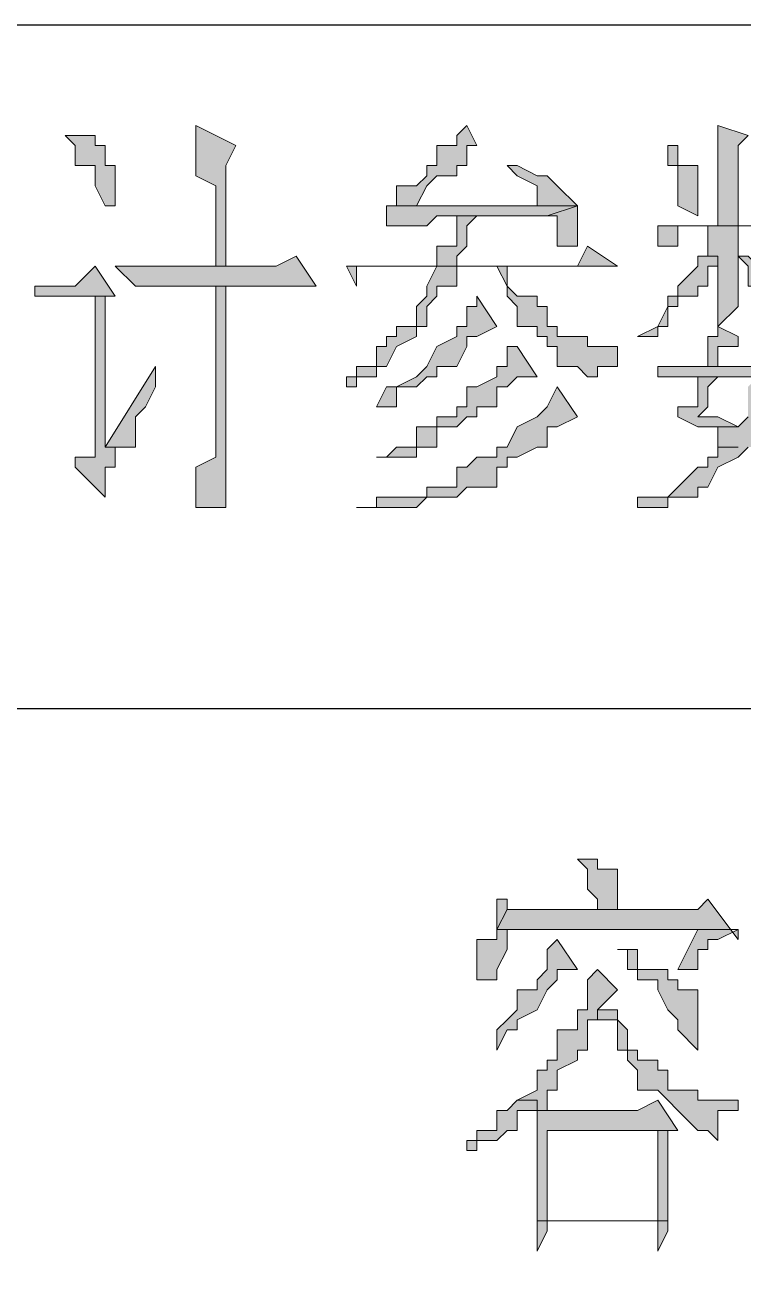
# Model space of a CAD drawing. Header units: millimetres. Extents: x 20 to 821, y 1 to 1134.
# Drawn here: x 570.42 to 583.29, y 1111.27 to 1133.6 of the extents above; entities that cross this region are included whole.
import ezdxf

# ---------------------------------------------------------------- set-up
doc = ezdxf.new("R2010")
doc.units = ezdxf.units.MM
doc.layers.add('1', color=7, linetype='Continuous')

msp = doc.modelspace()

# ---------------------------------------------------------------- hatches: boundary and pattern name
h = msp.add_hatch(color=0)
h.dxf.hatch_style = 2
h.paths.add_polyline_path([(573.48, 1131.801732), (573.48, 1130.901732), (573.84, 1130.721732), (573.84, 1129.281732), (574.02, 1129.281732), (574.02, 1131.081732), (574.2, 1131.441732)])
h = msp.add_hatch(color=0)
h.dxf.hatch_style = 2
h.paths.add_polyline_path([(578.34, 1131.801732), (578.16, 1131.621732), (578.16, 1131.441732), (577.8, 1131.441732), (577.8, 1131.081732), (577.62, 1131.081732), (577.62, 1130.901732), (577.44, 1130.721732), (577.08, 1130.721732), (577.08, 1130.361732), (576.9, 1130.361732), (576.9, 1130.001732), (577.62, 1130.001732), (577.8, 1130.181732), (579.78, 1130.181732), (580.32, 1130.361732), (577.08, 1130.361732), (577.44, 1130.361732), (577.62, 1130.721732), (577.8, 1130.901732), (578.16, 1130.901732), (578.16, 1131.081732), (578.34, 1131.081732), (578.34, 1131.441732), (578.52, 1131.441732)])
h = msp.add_hatch(color=0)
h.dxf.hatch_style = 2
h.paths.add_polyline_path([(582.84, 1131.801732), (582.84, 1130.001732), (583.2, 1130.001732), (583.2, 1131.441732), (583.38, 1131.621732)])
h = msp.add_hatch(color=0)
h.dxf.hatch_style = 2
h.paths.add_polyline_path([(571.14, 1131.621732), (571.32, 1131.441732), (571.32, 1131.081732), (571.68, 1131.081732), (571.68, 1130.721732), (571.86, 1130.361732), (572.04, 1130.361732), (572.04, 1130.721732), (572.04, 1131.081732), (571.86, 1131.081732), (571.86, 1131.441732), (571.68, 1131.441732), (571.68, 1131.621732), (571.32, 1131.621732)])
h = msp.add_hatch(color=0)
h.dxf.hatch_style = 2
h.paths.add_polyline_path([(581.94, 1131.441732), (581.94, 1131.081732), (582.12, 1131.081732), (582.12, 1130.361732), (582.48, 1130.181732), (582.48, 1131.081732), (582.12, 1131.081732), (582.12, 1131.441732)])
h = msp.add_hatch(color=0)
h.dxf.hatch_style = 2
h.paths.add_polyline_path([(579.06, 1131.081732), (579.24, 1130.901732), (579.6, 1130.721732), (579.6, 1130.361732), (579.78, 1130.361732), (577.08, 1130.361732), (580.32, 1130.361732), (579.96, 1130.721732), (579.78, 1130.901732), (579.6, 1130.901732), (579.24, 1131.081732)])
h = msp.add_hatch(color=0)
h.dxf.hatch_style = 2
h.paths.add_polyline_path([(580.32, 1130.361732), (579.78, 1130.181732), (579.96, 1130.181732), (579.96, 1130.001732), (579.96, 1129.641732), (580.32, 1129.641732)])
h = msp.add_hatch(color=0)
h.dxf.hatch_style = 2
h.paths.add_polyline_path([(583.92, 1130.361732), (583.56, 1130.001732), (581.76, 1130.001732), (581.76, 1129.641732), (582.12, 1129.641732), (582.12, 1130.001732), (584.28, 1130.001732)])
h = msp.add_hatch(color=0)
h.dxf.hatch_style = 2
h.paths.add_polyline_path([(578.52, 1130.181732), (578.16, 1130.181732), (578.16, 1130.001732), (578.16, 1129.641732), (577.8, 1129.641732), (577.8, 1129.281732), (578.16, 1129.281732), (578.16, 1129.461732), (578.34, 1129.641732), (578.34, 1130.001732)])
h = msp.add_hatch(color=0)
h.dxf.hatch_style = 2
h.paths.add_polyline_path([(583.2, 1130.001732), (582.66, 1130.001732), (582.66, 1129.641732), (582.66, 1129.461732), (582.84, 1129.461732), (582.84, 1128.201732), (583.2, 1128.561732), (583.2, 1129.461732), (583.38, 1129.461732), (583.2, 1129.461732)])
h = msp.add_hatch(color=0)
h.dxf.hatch_style = 2
h.paths.add_polyline_path([(580.5, 1129.641732), (580.32, 1129.281732), (576.18, 1129.281732), (576.36, 1128.921732), (576.36, 1129.281732), (577.8, 1129.281732), (581.04, 1129.281732)])
h = msp.add_hatch(color=0)
h.dxf.hatch_style = 2
h.paths.add_polyline_path([(575.28, 1129.461732), (574.92, 1129.281732), (572.04, 1129.281732), (572.4, 1128.921732), (575.64, 1128.921732)])
h = msp.add_hatch(color=0)
h.dxf.hatch_style = 2
h.paths.add_polyline_path([(582.66, 1129.461732), (582.48, 1129.461732), (582.48, 1129.281732), (582.12, 1128.921732), (582.12, 1128.741732), (581.94, 1128.741732), (581.94, 1128.561732), (581.76, 1128.201732), (581.4, 1128.021732), (581.76, 1128.021732), (581.76, 1128.201732), (581.94, 1128.201732), (581.94, 1128.561732), (582.12, 1128.561732), (582.12, 1128.741732), (582.48, 1128.741732), (582.48, 1128.921732), (582.66, 1128.921732), (582.66, 1129.281732), (582.84, 1129.281732), (582.84, 1129.461732)])
h = msp.add_hatch(color=0)
h.dxf.hatch_style = 2
h.paths.add_polyline_path([(583.38, 1129.461732), (583.2, 1129.461732), (583.38, 1129.281732), (583.38, 1128.921732), (583.56, 1128.921732), (583.56, 1128.561732), (583.92, 1128.561732), (583.92, 1129.281732), (583.56, 1129.281732)])
h = msp.add_hatch(color=0)
h.dxf.hatch_style = 2
h.paths.add_polyline_path([(571.68, 1129.281732), (571.32, 1128.921732), (570.6, 1128.921732), (570.6, 1128.741732), (572.04, 1128.741732)])
h = msp.add_hatch(color=0)
h.dxf.hatch_style = 2
h.paths.add_polyline_path([(577.8, 1129.281732), (577.62, 1128.921732), (577.62, 1128.741732), (577.44, 1128.561732), (577.44, 1128.201732), (577.08, 1128.201732), (577.08, 1128.021732), (576.9, 1128.021732), (576.9, 1127.841732), (576.72, 1127.841732), (576.72, 1127.481732), (576.36, 1127.481732), (576.36, 1127.301732), (576.18, 1127.301732), (576.18, 1127.121732), (576.36, 1127.121732), (576.36, 1127.301732), (576.72, 1127.301732), (576.72, 1127.481732), (576.9, 1127.481732), (577.08, 1127.841732), (577.44, 1128.021732), (577.44, 1128.201732), (577.62, 1128.201732), (577.62, 1128.561732), (577.8, 1128.741732), (577.8, 1128.921732), (578.16, 1128.921732), (578.16, 1129.281732), (578.88, 1129.281732)])
h = msp.add_hatch(color=0)
h.dxf.hatch_style = 2
h.paths.add_polyline_path([(579.06, 1129.281732), (577.8, 1129.281732), (578.88, 1129.281732), (579.06, 1128.921732), (579.06, 1128.741732), (579.24, 1128.561732), (579.24, 1128.201732), (579.6, 1128.201732), (579.6, 1128.021732), (579.78, 1128.021732), (579.78, 1127.841732), (579.96, 1127.841732), (579.96, 1127.481732), (580.32, 1127.481732), (580.5, 1127.301732), (580.68, 1127.301732), (580.68, 1127.481732), (581.04, 1127.481732), (581.04, 1127.841732), (580.68, 1127.841732), (580.5, 1127.841732), (580.5, 1128.021732), (579.96, 1128.021732), (579.96, 1128.201732), (579.78, 1128.201732), (579.78, 1128.561732), (579.6, 1128.561732), (579.6, 1128.741732), (579.24, 1128.741732), (579.06, 1128.921732)])
h = msp.add_hatch(color=0)
h.dxf.hatch_style = 2
h.paths.add_polyline_path([(574.02, 1128.921732), (573.84, 1128.921732), (573.84, 1126.401732), (573.84, 1125.861732), (573.48, 1125.681732), (573.48, 1124.961732), (574.02, 1124.961732)])
h = msp.add_hatch(color=0)
h.dxf.hatch_style = 2
h.paths.add_polyline_path([(572.04, 1128.741732), (571.68, 1128.741732), (571.68, 1126.401732), (571.68, 1125.861732), (571.32, 1125.861732), (571.32, 1125.681732), (571.86, 1125.141732), (571.86, 1125.681732), (572.04, 1125.681732), (572.04, 1126.041732), (571.86, 1126.041732), (571.86, 1128.741732)])
h = msp.add_hatch(color=0)
h.dxf.hatch_style = 2
h.paths.add_polyline_path([(578.52, 1128.741732), (578.52, 1128.561732), (578.34, 1128.561732), (578.34, 1128.201732), (578.16, 1128.201732), (578.16, 1128.021732), (577.8, 1127.841732), (577.62, 1127.481732), (577.44, 1127.301732), (577.08, 1127.121732), (576.9, 1127.121732), (576.72, 1126.761732), (576.9, 1126.761732), (577.08, 1126.761732), (577.08, 1127.121732), (577.44, 1127.121732), (577.62, 1127.301732), (577.8, 1127.301732), (577.8, 1127.481732), (578.16, 1127.481732), (578.34, 1127.841732), (578.34, 1128.021732), (578.52, 1128.021732), (578.88, 1128.201732)])
h = msp.add_hatch(color=0)
h.dxf.hatch_style = 2
h.paths.add_polyline_path([(582.84, 1128.201732), (582.84, 1128.021732), (582.66, 1128.021732), (582.66, 1127.481732), (582.84, 1127.481732), (582.84, 1127.841732), (583.2, 1127.841732), (583.2, 1128.021732)])
h = msp.add_hatch(color=0)
h.dxf.hatch_style = 2
h.paths.add_polyline_path([(579.24, 1127.841732), (579.06, 1127.841732), (579.06, 1127.481732), (578.88, 1127.481732), (578.88, 1127.301732), (578.52, 1127.121732), (578.34, 1127.121732), (578.34, 1126.761732), (578.16, 1126.761732), (578.16, 1126.581732), (577.8, 1126.581732), (577.8, 1126.401732), (577.44, 1126.401732), (577.44, 1126.041732), (577.08, 1126.041732), (576.9, 1125.861732), (576.72, 1125.861732), (577.44, 1125.861732), (577.44, 1126.041732), (577.8, 1126.041732), (577.8, 1126.401732), (578.16, 1126.401732), (578.34, 1126.581732), (578.52, 1126.581732), (578.52, 1126.761732), (578.88, 1126.761732), (578.88, 1127.121732), (579.06, 1127.121732), (579.24, 1127.301732), (579.6, 1127.301732)])
h = msp.add_hatch(color=0)
h.dxf.hatch_style = 2
h.paths.add_polyline_path([(583.92, 1127.841732), (583.56, 1127.481732), (581.76, 1127.481732), (581.76, 1127.301732), (583.56, 1127.301732), (584.1, 1127.481732)])
h = msp.add_hatch(color=0)
h.dxf.hatch_style = 2
h.paths.add_polyline_path([(572.76, 1127.481732), (571.86, 1126.041732), (572.4, 1126.041732), (572.4, 1126.401732), (572.4, 1126.581732), (572.58, 1126.761732), (572.76, 1127.121732)])
h = msp.add_hatch(color=0)
h.dxf.hatch_style = 2
h.paths.add_polyline_path([(584.1, 1127.481732), (583.56, 1127.301732), (583.38, 1127.121732), (583.38, 1126.581732), (583.2, 1126.401732), (582.66, 1126.401732), (582.84, 1126.401732), (582.84, 1126.041732), (583.2, 1126.041732), (582.84, 1126.041732), (582.84, 1125.861732), (582.66, 1125.861732), (582.66, 1125.681732), (582.48, 1125.681732), (582.12, 1125.321732), (581.94, 1125.141732), (581.4, 1125.141732), (581.4, 1124.961732), (581.94, 1124.961732), (581.94, 1125.141732), (582.48, 1125.141732), (582.48, 1125.321732), (582.66, 1125.321732), (582.84, 1125.681732), (583.2, 1125.861732), (583.38, 1126.041732), (583.92, 1126.041732), (583.56, 1126.041732), (583.56, 1126.401732), (583.38, 1126.401732), (583.56, 1126.401732), (583.56, 1126.581732), (583.56, 1126.761732), (583.92, 1126.761732), (583.92, 1127.301732)])
h = msp.add_hatch(color=0)
h.dxf.hatch_style = 2
h.paths.add_polyline_path([(579.96, 1127.121732), (579.78, 1126.761732), (579.6, 1126.581732), (579.24, 1126.401732), (579.06, 1126.041732), (578.88, 1126.041732), (578.88, 1125.861732), (578.52, 1125.861732), (578.34, 1125.681732), (578.16, 1125.681732), (578.16, 1125.321732), (577.62, 1125.321732), (577.62, 1125.141732), (577.44, 1125.141732), (576.72, 1125.141732), (576.72, 1124.961732), (576.36, 1124.961732), (576.72, 1124.961732), (577.44, 1124.961732), (577.62, 1125.141732), (578.16, 1125.141732), (578.34, 1125.321732), (578.88, 1125.321732), (578.88, 1125.681732), (579.06, 1125.681732), (579.06, 1125.861732), (579.24, 1125.861732), (579.6, 1126.041732), (579.78, 1126.041732), (579.78, 1126.401732), (579.96, 1126.401732), (580.32, 1126.581732)])
h = msp.add_hatch(color=0)
h.dxf.hatch_style = 2
h.paths.add_polyline_path([(582.84, 1127.301732), (582.48, 1127.301732), (582.48, 1127.121732), (582.48, 1126.761732), (582.12, 1126.761732), (582.12, 1126.581732), (582.48, 1126.401732), (583.2, 1126.401732), (582.84, 1126.581732), (582.48, 1126.581732), (582.66, 1126.761732), (582.66, 1127.121732)])
h = msp.add_hatch(color=0)
h.dxf.hatch_style = 2
h.paths.add_polyline_path([(580.32, 1118.661732), (580.5, 1118.481732), (580.5, 1118.121732), (580.68, 1117.941732), (580.68, 1117.761732), (581.04, 1117.761732), (581.04, 1118.481732), (580.68, 1118.481732), (580.68, 1118.661732), (580.5, 1118.661732)])
h = msp.add_hatch(color=0)
h.dxf.hatch_style = 2
h.paths.add_polyline_path([(582.66, 1117.941732), (582.48, 1117.761732), (579.06, 1117.761732), (578.88, 1117.401732), (583.2, 1117.401732), (583.2, 1117.221732)])
h = msp.add_hatch(color=0)
h.dxf.hatch_style = 2
h.paths.add_polyline_path([(579.06, 1117.941732), (578.88, 1117.941732), (578.88, 1117.761732), (578.88, 1117.401732), (579.06, 1117.761732)])
h = msp.add_hatch(color=0)
h.dxf.hatch_style = 2
h.paths.add_polyline_path([(578.88, 1117.401732), (578.88, 1117.221732), (578.52, 1117.221732), (578.52, 1116.501732), (578.88, 1116.501732), (578.88, 1116.681732), (579.06, 1117.041732), (579.06, 1117.401732), (582.48, 1117.401732)])
h = msp.add_hatch(color=0)
h.dxf.hatch_style = 2
h.paths.add_polyline_path([(582.48, 1117.401732), (582.12, 1116.681732), (582.48, 1116.681732), (582.48, 1117.041732), (582.66, 1117.041732), (582.66, 1117.221732), (582.84, 1117.221732), (583.2, 1117.401732)])
h = msp.add_hatch(color=0)
h.dxf.hatch_style = 2
h.paths.add_polyline_path([(579.96, 1117.221732), (579.78, 1117.041732), (579.78, 1116.681732), (579.6, 1116.501732), (579.6, 1116.321732), (579.24, 1116.321732), (579.24, 1115.961732), (579.06, 1115.781732), (578.88, 1115.601732), (578.88, 1115.241732), (579.06, 1115.601732), (579.24, 1115.601732), (579.24, 1115.781732), (579.6, 1115.961732), (579.78, 1116.321732), (579.96, 1116.501732), (579.96, 1116.681732), (580.32, 1116.681732)])
h = msp.add_hatch(color=0)
h.dxf.hatch_style = 2
h.paths.add_polyline_path([(581.22, 1117.041732), (581.04, 1117.041732), (581.22, 1117.041732), (581.22, 1116.681732), (581.4, 1116.681732), (581.4, 1116.501732), (581.76, 1116.501732), (581.76, 1116.321732), (581.94, 1115.961732), (582.12, 1115.781732), (582.12, 1115.601732), (582.48, 1115.241732), (582.48, 1116.321732), (582.12, 1116.321732), (582.12, 1116.501732), (581.94, 1116.501732), (581.94, 1116.681732), (581.76, 1116.681732), (581.4, 1116.681732), (581.4, 1117.041732)])
h = msp.add_hatch(color=0)
h.dxf.hatch_style = 2
h.paths.add_polyline_path([(580.68, 1116.681732), (580.5, 1116.501732), (580.5, 1115.961732), (580.32, 1115.961732), (580.32, 1115.601732), (579.96, 1115.601732), (579.96, 1115.061732), (579.78, 1115.061732), (579.78, 1114.881732), (579.6, 1114.881732), (579.6, 1114.521732), (579.24, 1114.341732), (579.6, 1114.341732), (579.6, 1114.161732), (579.78, 1114.161732), (579.78, 1114.341732), (579.78, 1114.521732), (579.96, 1114.521732), (579.96, 1114.881732), (580.32, 1115.061732), (580.32, 1115.241732), (580.5, 1115.241732), (580.5, 1115.781732), (580.68, 1115.781732), (580.68, 1115.961732), (581.04, 1115.961732), (580.68, 1115.961732), (581.04, 1116.321732)])
h = msp.add_hatch(color=0)
h.dxf.hatch_style = 2
h.paths.add_polyline_path([(581.04, 1115.961732), (580.68, 1115.961732), (580.68, 1115.781732), (581.04, 1115.781732), (581.04, 1115.601732), (581.04, 1115.241732), (581.22, 1115.241732), (581.22, 1115.061732), (581.4, 1114.881732), (581.4, 1114.521732), (581.76, 1114.521732), (581.94, 1114.341732), (582.12, 1114.161732), (582.48, 1113.801732), (582.66, 1113.801732), (582.84, 1113.621732), (582.84, 1113.801732), (582.84, 1114.161732), (583.2, 1114.161732), (583.2, 1114.341732), (582.84, 1114.341732), (582.48, 1114.341732), (582.48, 1114.521732), (581.94, 1114.521732), (581.94, 1114.881732), (581.76, 1114.881732), (581.76, 1115.061732), (581.4, 1115.061732), (581.4, 1115.241732), (581.22, 1115.241732), (581.22, 1115.601732), (581.04, 1115.781732)])
h = msp.add_hatch(color=0)
h.dxf.hatch_style = 2
h.paths.add_polyline_path([(579.24, 1114.341732), (579.06, 1114.161732), (578.88, 1114.161732), (578.88, 1113.801732), (578.52, 1113.801732), (578.52, 1113.621732), (578.34, 1113.621732), (578.34, 1113.441732), (578.52, 1113.441732), (578.52, 1113.621732), (578.88, 1113.621732), (579.06, 1113.801732), (579.24, 1113.801732), (579.24, 1114.161732), (579.6, 1114.161732), (579.6, 1114.341732)])
h = msp.add_hatch(color=0)
h.dxf.hatch_style = 2
h.paths.add_polyline_path([(581.76, 1114.341732), (581.4, 1114.161732), (579.6, 1114.161732), (579.6, 1113.801732), (579.6, 1112.181732), (579.78, 1112.181732), (579.78, 1113.801732), (581.76, 1113.801732), (582.12, 1113.801732)])
h = msp.add_hatch(color=0)
h.dxf.hatch_style = 2
h.paths.add_polyline_path([(582.12, 1113.801732), (581.76, 1113.801732), (581.76, 1112.181732), (579.6, 1112.181732), (579.6, 1112.001732), (579.6, 1111.641732), (579.78, 1112.001732), (579.78, 1112.181732), (581.76, 1112.181732), (581.94, 1112.181732), (581.94, 1112.361732), (581.94, 1113.801732)])
h = msp.add_hatch(color=0)
h.dxf.hatch_style = 2
h.paths.add_polyline_path([(581.94, 1112.181732), (581.76, 1112.181732), (581.76, 1111.641732), (581.94, 1112.001732)])

# ---------------------------------------------------------------- linework, layer by layer
at = {"layer": '1', "color": 0, "lineweight": 25}
for points in [[(20.16, 1133.601732), (821.16, 1133.601732), (821.16, 0.501732), (20.16, 0.501732), (20.16, 1133.601732)], [(557.64, 1133.601732), (821.16, 1133.601732)], [(557.64, 1121.361732), (821.16, 1121.361732)]]:
    msp.add_lwpolyline(points, dxfattribs=at)
at = {"layer": '1', "color": 0, "lineweight": 5}
for points in [[(573.48, 1131.801732), (573.48, 1130.901732), (573.84, 1130.721732), (573.84, 1129.281732), (574.02, 1129.281732), (574.02, 1131.081732), (574.2, 1131.441732), (573.48, 1131.801732)], [(578.34, 1131.801732), (578.16, 1131.621732), (578.16, 1131.441732), (577.8, 1131.441732), (577.8, 1131.081732), (577.62, 1131.081732), (577.62, 1130.901732), (577.44, 1130.721732), (577.08, 1130.721732), (577.08, 1130.361732), (576.9, 1130.361732), (576.9, 1130.001732), (577.62, 1130.001732), (577.8, 1130.181732), (579.78, 1130.181732), (580.32, 1130.361732), (577.08, 1130.361732), (577.44, 1130.361732), (577.62, 1130.721732), (577.8, 1130.901732), (578.16, 1130.901732), (578.16, 1131.081732), (578.34, 1131.081732), (578.34, 1131.441732), (578.52, 1131.441732), (578.34, 1131.801732)], [(582.84, 1131.801732), (582.84, 1130.001732), (583.2, 1130.001732), (583.2, 1131.441732), (583.38, 1131.621732), (582.84, 1131.801732)], [(571.14, 1131.621732), (571.32, 1131.441732), (571.32, 1131.081732), (571.68, 1131.081732), (571.68, 1130.721732), (571.86, 1130.361732), (572.04, 1130.361732), (572.04, 1130.721732), (572.04, 1131.081732), (571.86, 1131.081732), (571.86, 1131.441732), (571.68, 1131.441732), (571.68, 1131.621732), (571.32, 1131.621732), (571.14, 1131.621732)], [(581.94, 1131.441732), (581.94, 1131.081732), (582.12, 1131.081732), (582.12, 1130.361732), (582.48, 1130.181732), (582.48, 1131.081732), (582.12, 1131.081732), (582.12, 1131.441732), (581.94, 1131.441732)], [(579.06, 1131.081732), (579.24, 1130.901732), (579.6, 1130.721732), (579.6, 1130.361732), (579.78, 1130.361732), (577.08, 1130.361732), (580.32, 1130.361732), (579.96, 1130.721732), (579.78, 1130.901732), (579.6, 1130.901732), (579.24, 1131.081732), (579.06, 1131.081732)], [(580.32, 1130.361732), (579.78, 1130.181732), (579.96, 1130.181732), (579.96, 1130.001732), (579.96, 1129.641732), (580.32, 1129.641732), (580.32, 1130.361732)], [(583.92, 1130.361732), (583.56, 1130.001732), (581.76, 1130.001732), (581.76, 1129.641732), (582.12, 1129.641732), (582.12, 1130.001732), (584.28, 1130.001732), (583.92, 1130.361732)], [(578.52, 1130.181732), (578.16, 1130.181732), (578.16, 1130.001732), (578.16, 1129.641732), (577.8, 1129.641732), (577.8, 1129.281732), (578.16, 1129.281732), (578.16, 1129.461732), (578.34, 1129.641732), (578.34, 1130.001732), (578.52, 1130.181732)], [(583.2, 1130.001732), (582.66, 1130.001732), (582.66, 1129.641732), (582.66, 1129.461732), (582.84, 1129.461732), (582.84, 1128.201732), (583.2, 1128.561732), (583.2, 1129.461732), (583.38, 1129.461732), (583.2, 1129.461732), (583.2, 1130.001732)], [(580.5, 1129.641732), (580.32, 1129.281732), (576.18, 1129.281732), (576.36, 1128.921732), (576.36, 1129.281732), (577.8, 1129.281732), (581.04, 1129.281732), (580.5, 1129.641732)], [(575.28, 1129.461732), (574.92, 1129.281732), (572.04, 1129.281732), (572.4, 1128.921732), (575.64, 1128.921732), (575.28, 1129.461732)], [(582.66, 1129.461732), (582.48, 1129.461732), (582.48, 1129.281732), (582.12, 1128.921732), (582.12, 1128.741732), (581.94, 1128.741732), (581.94, 1128.561732), (581.76, 1128.201732), (581.4, 1128.021732), (581.76, 1128.021732), (581.76, 1128.201732), (581.94, 1128.201732), (581.94, 1128.561732), (582.12, 1128.561732), (582.12, 1128.741732), (582.48, 1128.741732), (582.48, 1128.921732), (582.66, 1128.921732), (582.66, 1129.281732), (582.84, 1129.281732), (582.84, 1129.461732), (582.66, 1129.461732)], [(583.38, 1129.461732), (583.2, 1129.461732), (583.38, 1129.281732), (583.38, 1128.921732), (583.56, 1128.921732), (583.56, 1128.561732), (583.92, 1128.561732), (583.92, 1129.281732), (583.56, 1129.281732), (583.38, 1129.461732)], [(571.68, 1129.281732), (571.32, 1128.921732), (570.6, 1128.921732), (570.6, 1128.741732), (572.04, 1128.741732), (571.68, 1129.281732)], [(577.8, 1129.281732), (577.62, 1128.921732), (577.62, 1128.741732), (577.44, 1128.561732), (577.44, 1128.201732), (577.08, 1128.201732), (577.08, 1128.021732), (576.9, 1128.021732), (576.9, 1127.841732), (576.72, 1127.841732), (576.72, 1127.481732), (576.36, 1127.481732), (576.36, 1127.301732), (576.18, 1127.301732), (576.18, 1127.121732), (576.36, 1127.121732), (576.36, 1127.301732), (576.72, 1127.301732), (576.72, 1127.481732), (576.9, 1127.481732), (577.08, 1127.841732), (577.44, 1128.021732), (577.44, 1128.201732), (577.62, 1128.201732), (577.62, 1128.561732), (577.8, 1128.741732), (577.8, 1128.921732), (578.16, 1128.921732), (578.16, 1129.281732), (578.88, 1129.281732), (577.8, 1129.281732)], [(579.06, 1129.281732), (577.8, 1129.281732), (578.88, 1129.281732), (579.06, 1128.921732), (579.06, 1128.741732), (579.24, 1128.561732), (579.24, 1128.201732), (579.6, 1128.201732), (579.6, 1128.021732), (579.78, 1128.021732), (579.78, 1127.841732), (579.96, 1127.841732), (579.96, 1127.481732), (580.32, 1127.481732), (580.5, 1127.301732), (580.68, 1127.301732), (580.68, 1127.481732), (581.04, 1127.481732), (581.04, 1127.481732), (581.04, 1127.841732), (580.68, 1127.841732), (580.5, 1127.841732), (580.5, 1128.021732), (579.96, 1128.021732), (579.96, 1128.201732), (579.78, 1128.201732), (579.78, 1128.561732), (579.6, 1128.561732), (579.6, 1128.741732), (579.24, 1128.741732), (579.06, 1128.921732), (579.06, 1129.281732)], [(574.02, 1128.921732), (573.84, 1128.921732), (573.84, 1126.401732), (573.84, 1125.861732), (573.48, 1125.681732), (573.48, 1124.961732), (574.02, 1124.961732), (574.02, 1128.921732)], [(572.04, 1128.741732), (571.68, 1128.741732), (571.68, 1126.401732), (571.68, 1125.861732), (571.32, 1125.861732), (571.32, 1125.681732), (571.86, 1125.141732), (571.86, 1125.681732), (572.04, 1125.681732), (572.04, 1126.041732), (571.86, 1126.041732), (571.86, 1128.741732), (572.04, 1128.741732)], [(578.52, 1128.741732), (578.52, 1128.561732), (578.34, 1128.561732), (578.34, 1128.201732), (578.16, 1128.201732), (578.16, 1128.021732), (577.8, 1127.841732), (577.62, 1127.481732), (577.44, 1127.301732), (577.08, 1127.121732), (576.9, 1127.121732), (576.72, 1126.761732), (576.9, 1126.761732), (577.08, 1126.761732), (577.08, 1127.121732), (577.44, 1127.121732), (577.62, 1127.301732), (577.8, 1127.301732), (577.8, 1127.481732), (578.16, 1127.481732), (578.34, 1127.841732), (578.34, 1128.021732), (578.52, 1128.021732), (578.88, 1128.201732), (578.52, 1128.741732)], [(582.84, 1128.201732), (582.84, 1128.021732), (582.66, 1128.021732), (582.66, 1127.481732), (582.84, 1127.481732), (582.84, 1127.841732), (583.2, 1127.841732), (583.2, 1128.021732), (582.84, 1128.201732)], [(579.24, 1127.841732), (579.06, 1127.841732), (579.06, 1127.481732), (578.88, 1127.481732), (578.88, 1127.301732), (578.52, 1127.121732), (578.34, 1127.121732), (578.34, 1126.761732), (578.16, 1126.761732), (578.16, 1126.581732), (577.8, 1126.581732), (577.8, 1126.401732), (577.44, 1126.401732), (577.44, 1126.041732), (577.08, 1126.041732), (576.9, 1125.861732), (576.72, 1125.861732), (576.72, 1125.861732), (577.44, 1125.861732), (577.44, 1126.041732), (577.8, 1126.041732), (577.8, 1126.401732), (578.16, 1126.401732), (578.34, 1126.581732), (578.52, 1126.581732), (578.52, 1126.761732), (578.88, 1126.761732), (578.88, 1127.121732), (579.06, 1127.121732), (579.24, 1127.301732), (579.6, 1127.301732), (579.24, 1127.841732)], [(583.92, 1127.841732), (583.56, 1127.481732), (581.76, 1127.481732), (581.76, 1127.301732), (583.56, 1127.301732), (584.1, 1127.481732), (583.92, 1127.841732)], [(572.76, 1127.481732), (571.86, 1126.041732), (572.4, 1126.041732), (572.4, 1126.401732), (572.4, 1126.581732), (572.58, 1126.761732), (572.76, 1127.121732), (572.76, 1127.481732)], [(579.96, 1127.121732), (579.78, 1126.761732), (579.6, 1126.581732), (579.24, 1126.401732), (579.06, 1126.041732), (578.88, 1126.041732), (578.88, 1125.861732), (578.52, 1125.861732), (578.34, 1125.681732), (578.16, 1125.681732), (578.16, 1125.321732), (577.62, 1125.321732), (577.62, 1125.141732), (577.44, 1125.141732), (577.44, 1125.141732), (576.72, 1125.141732), (576.72, 1124.961732), (576.36, 1124.961732), (576.72, 1124.961732), (577.44, 1124.961732), (577.62, 1125.141732), (578.16, 1125.141732), (578.34, 1125.321732), (578.88, 1125.321732), (578.88, 1125.681732), (579.06, 1125.681732), (579.06, 1125.861732), (579.24, 1125.861732), (579.6, 1126.041732), (579.78, 1126.041732), (579.78, 1126.401732), (579.96, 1126.401732), (580.32, 1126.581732), (579.96, 1127.121732)], [(582.84, 1127.301732), (582.48, 1127.301732), (582.48, 1127.121732), (582.48, 1126.761732), (582.12, 1126.761732), (582.12, 1126.581732), (582.48, 1126.401732), (583.2, 1126.401732), (582.84, 1126.581732), (582.48, 1126.581732), (582.66, 1126.761732), (582.66, 1127.121732), (582.84, 1127.301732)], [(583.38, 1126.581732), (583.2, 1126.401732), (582.66, 1126.401732), (582.84, 1126.401732), (582.84, 1126.041732), (583.2, 1126.041732), (582.84, 1126.041732), (582.84, 1125.861732), (582.66, 1125.861732), (582.66, 1125.681732), (582.48, 1125.681732), (582.12, 1125.321732), (581.94, 1125.141732), (581.94, 1125.141732), (581.4, 1125.141732), (581.4, 1124.961732), (581.94, 1124.961732), (581.94, 1125.141732), (582.48, 1125.141732), (582.48, 1125.321732), (582.66, 1125.321732), (582.84, 1125.681732), (583.2, 1125.861732), (583.38, 1126.041732)], [(580.32, 1118.661732), (580.5, 1118.481732), (580.5, 1118.121732), (580.68, 1117.941732), (580.68, 1117.761732), (581.04, 1117.761732), (581.04, 1118.481732), (580.68, 1118.481732), (580.68, 1118.661732), (580.5, 1118.661732), (580.32, 1118.661732)], [(582.66, 1117.941732), (582.48, 1117.761732), (579.06, 1117.761732), (578.88, 1117.401732), (583.2, 1117.401732), (583.2, 1117.221732), (582.66, 1117.941732)], [(579.06, 1117.941732), (578.88, 1117.941732), (578.88, 1117.761732), (578.88, 1117.401732), (579.06, 1117.761732), (579.06, 1117.941732)], [(578.88, 1117.401732), (578.88, 1117.221732), (578.52, 1117.221732), (578.52, 1116.501732), (578.88, 1116.501732), (578.88, 1116.681732), (579.06, 1117.041732), (579.06, 1117.401732), (582.48, 1117.401732), (578.88, 1117.401732)], [(582.48, 1117.401732), (582.12, 1116.681732), (582.48, 1116.681732), (582.48, 1117.041732), (582.66, 1117.041732), (582.66, 1117.221732), (582.84, 1117.221732), (583.2, 1117.401732), (582.48, 1117.401732)], [(579.96, 1117.221732), (579.78, 1117.041732), (579.78, 1116.681732), (579.6, 1116.501732), (579.6, 1116.321732), (579.24, 1116.321732), (579.24, 1115.961732), (579.06, 1115.781732), (578.88, 1115.601732), (578.88, 1115.241732), (579.06, 1115.601732), (579.24, 1115.601732), (579.24, 1115.781732), (579.6, 1115.961732), (579.78, 1116.321732), (579.96, 1116.501732), (579.96, 1116.681732), (580.32, 1116.681732), (579.96, 1117.221732)], [(581.22, 1117.041732), (581.04, 1117.041732), (581.22, 1117.041732), (581.22, 1116.681732), (581.4, 1116.681732), (581.4, 1116.501732), (581.76, 1116.501732), (581.76, 1116.321732), (581.94, 1115.961732), (582.12, 1115.781732), (582.12, 1115.601732), (582.48, 1115.241732), (582.48, 1116.321732), (582.12, 1116.321732), (582.12, 1116.501732), (581.94, 1116.501732), (581.94, 1116.681732), (581.76, 1116.681732), (581.4, 1116.681732), (581.4, 1117.041732), (581.22, 1117.041732)], [(580.68, 1116.681732), (580.5, 1116.501732), (580.5, 1115.961732), (580.32, 1115.961732), (580.32, 1115.601732), (579.96, 1115.601732), (579.96, 1115.061732), (579.78, 1115.061732), (579.78, 1114.881732), (579.6, 1114.881732), (579.6, 1114.521732), (579.24, 1114.341732), (579.6, 1114.341732), (579.6, 1114.161732), (579.78, 1114.161732), (579.78, 1114.341732), (579.78, 1114.521732), (579.96, 1114.521732), (579.96, 1114.881732), (580.32, 1115.061732), (580.32, 1115.241732), (580.5, 1115.241732), (580.5, 1115.781732), (580.68, 1115.781732), (580.68, 1115.961732), (581.04, 1115.961732), (580.68, 1115.961732), (581.04, 1116.321732), (580.68, 1116.681732)], [(581.04, 1115.961732), (580.68, 1115.961732), (580.68, 1115.781732), (581.04, 1115.781732), (581.04, 1115.601732), (581.04, 1115.241732), (581.22, 1115.241732), (581.22, 1115.061732), (581.4, 1114.881732), (581.4, 1114.521732), (581.76, 1114.521732), (581.94, 1114.341732), (582.12, 1114.161732), (582.48, 1113.801732), (582.66, 1113.801732), (582.84, 1113.621732), (582.84, 1113.801732), (582.84, 1113.801732), (582.84, 1114.161732), (583.2, 1114.161732), (583.2, 1114.341732), (582.84, 1114.341732), (582.48, 1114.341732), (582.48, 1114.521732), (581.94, 1114.521732), (581.94, 1114.881732), (581.76, 1114.881732), (581.76, 1115.061732), (581.4, 1115.061732), (581.4, 1115.241732), (581.22, 1115.241732), (581.22, 1115.601732), (581.04, 1115.781732), (581.04, 1115.961732)], [(579.24, 1114.341732), (579.06, 1114.161732), (578.88, 1114.161732), (578.88, 1113.801732), (578.52, 1113.801732), (578.52, 1113.621732), (578.34, 1113.621732), (578.34, 1113.441732), (578.52, 1113.441732), (578.52, 1113.621732), (578.88, 1113.621732), (579.06, 1113.801732), (579.24, 1113.801732), (579.24, 1114.161732), (579.6, 1114.161732), (579.6, 1114.341732), (579.24, 1114.341732)], [(581.76, 1114.341732), (581.4, 1114.161732), (579.6, 1114.161732), (579.6, 1113.801732), (579.6, 1112.181732), (579.78, 1112.181732), (579.78, 1113.801732), (581.76, 1113.801732), (582.12, 1113.801732), (581.76, 1114.341732)], [(582.12, 1113.801732), (581.76, 1113.801732), (581.76, 1112.181732), (579.6, 1112.181732), (579.6, 1112.001732), (579.6, 1111.641732), (579.78, 1112.001732), (579.78, 1112.181732), (581.76, 1112.181732), (581.94, 1112.181732), (581.94, 1112.361732), (581.94, 1113.801732), (582.12, 1113.801732)], [(581.94, 1112.181732), (581.76, 1112.181732), (581.76, 1111.641732), (581.94, 1112.001732), (581.94, 1112.181732)]]:
    msp.add_lwpolyline(points, dxfattribs=at)

doc.saveas('drawing.dxf')
